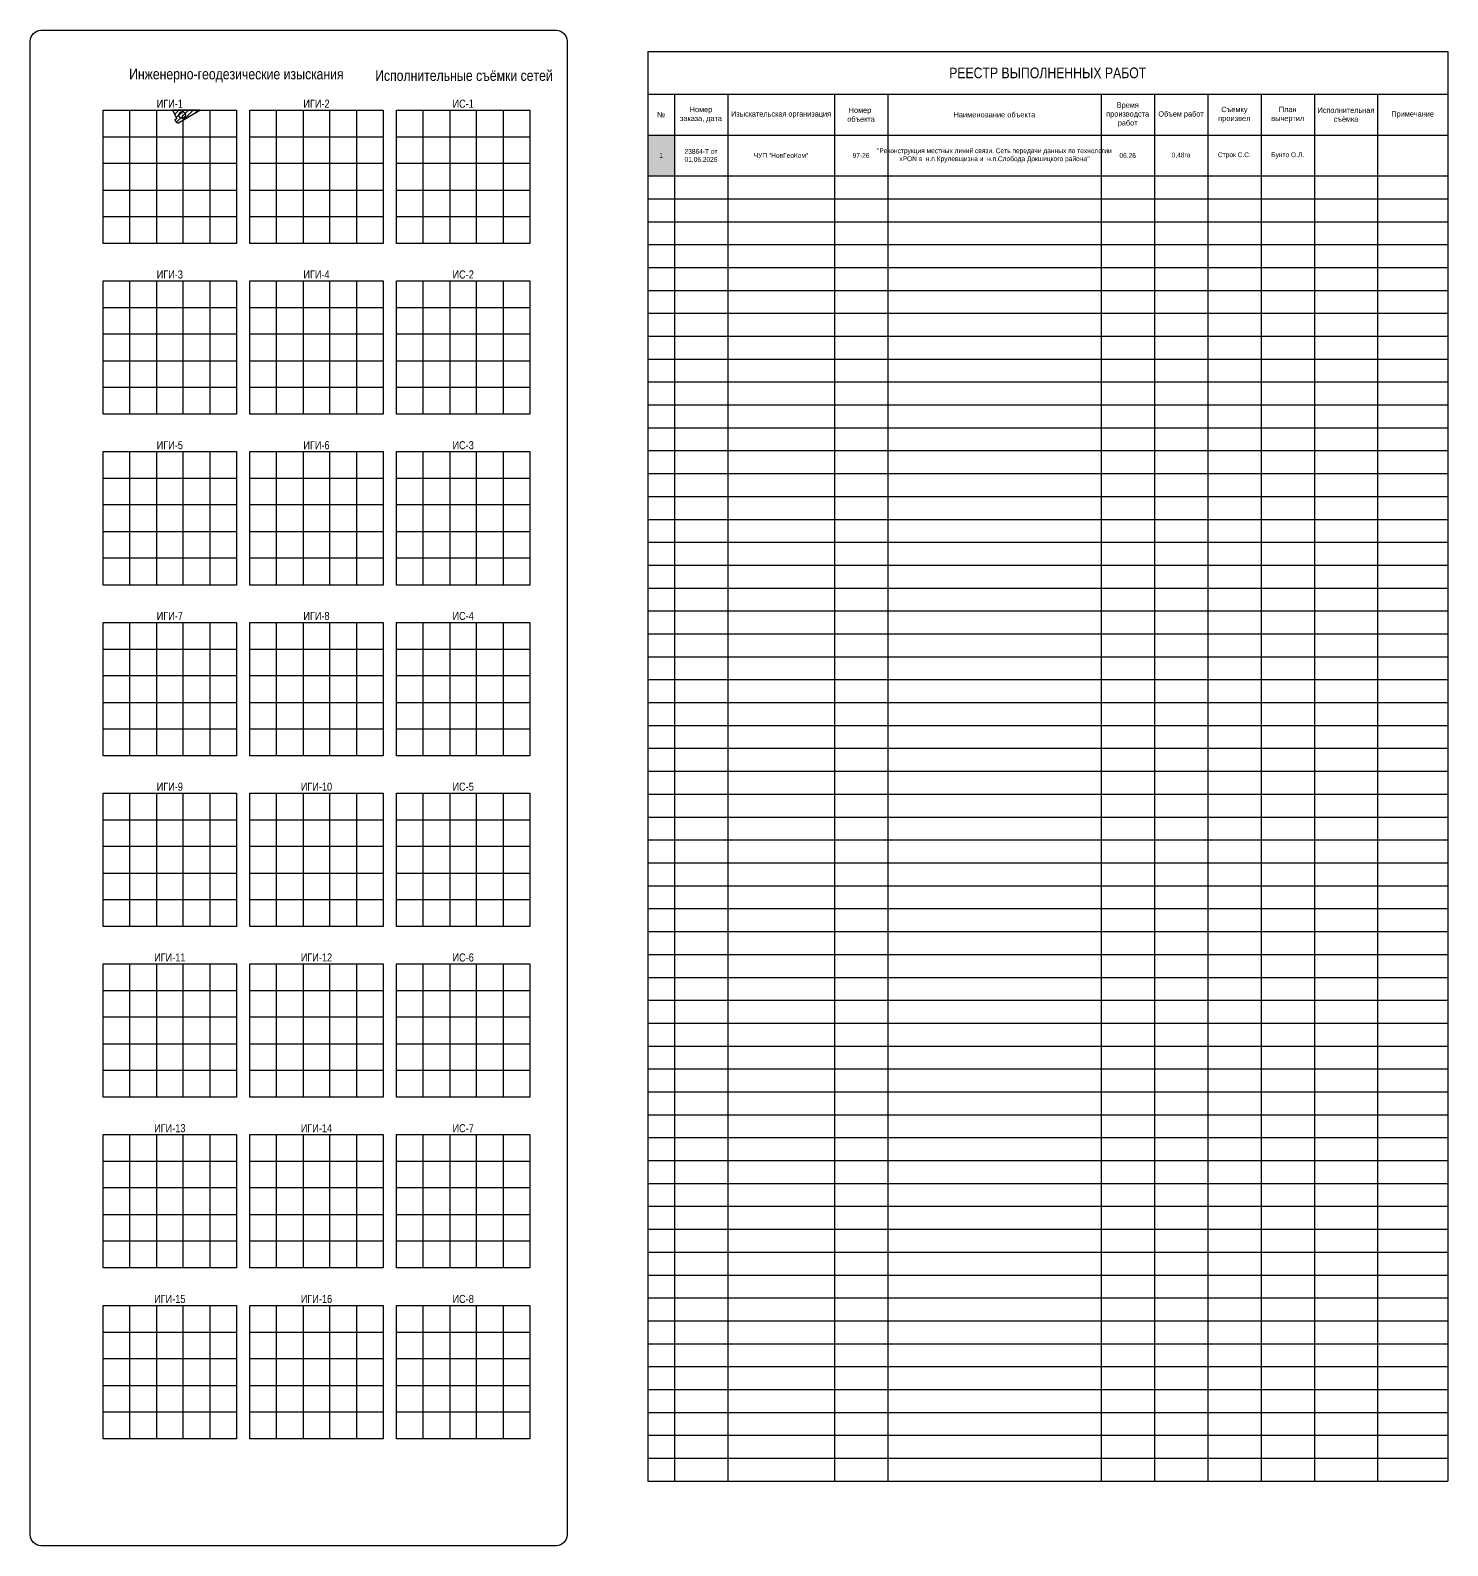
# Model space of a CAD drawing. Header units: metres. Extents: x -393 to 694, y -10 to 691.
# Drawn here: x 270.7 to 536.5, y -9.7 to 274.3 of the extents above; entities that cross this region are included whole.
import ezdxf
from ezdxf.enums import TextEntityAlignment as Align

# ---------------------------------------------------------------- set-up
doc = ezdxf.new("R2010")
doc.units = ezdxf.units.M
doc.linetypes.add('СП_Граница маскировки', pattern=[3, 0, -3])
doc.layers.add('21 Формуляр', color=7, linetype='Continuous')
doc.styles.get("Standard").update_dxf_attribs({"font": 'arial.ttf'})
doc.styles.add('СП_Р', font='ARIALN.TTF')

# ---------------------------------------------------------------- blocks, each defined once
blk = doc.blocks.new('*T775')
at = {"layer": '21 Формуляр', "color": 0, "linetype": 'ByBlock', "lineweight": -2, "transparency": 16777216}
for p, q in [((0, 0), (150, 0)), ((0, 0), (0, -267.94)), ((150, 0), (150, -267.94)), ((0, -8), (150, -8)), ((5, -8), (5, -267.94)), ((15, -8), (15, -267.94)), ((35, -8), (35, -267.94)), ((45, -8), (45, -267.94)), ((85, -8), (85, -267.94)), ((95, -8), (95, -267.94)), ((105, -8), (105, -267.94)), ((115, -8), (115, -267.94)), ((125, -8), (125, -267.94)), ((136.84, -8), (136.84, -267.94)), ((0, -15.63), (150, -15.63)), ((0, -23.29), (150, -23.29)), ((0, -27.58), (150, -27.58)), ((0, -31.87), (150, -31.87)), ((0, -36.16), (150, -36.16)), ((0, -40.45), (150, -40.45)), ((0, -44.74), (150, -44.74)), ((0, -49.04), (150, -49.04)), ((0, -53.33), (150, -53.33)), ((0, -57.62), (150, -57.62)), ((0, -61.91), (150, -61.91)), ((0, -66.2), (150, -66.2)), ((0, -70.49), (150, -70.49)), ((0, -74.78), (150, -74.78)), ((0, -79.08), (150, -79.08)), ((0, -83.37), (150, -83.37)), ((0, -87.66), (150, -87.66)), ((0, -91.95), (150, -91.95)), ((0, -96.24), (150, -96.24)), ((0, -100.53), (150, -100.53)), ((0, -104.82), (150, -104.82)), ((0, -109.12), (150, -109.12)), ((0, -113.41), (150, -113.41)), ((0, -117.7), (150, -117.7)), ((0, -121.99), (150, -121.99)), ((0, -126.28), (150, -126.28)), ((0, -130.57), (150, -130.57)), ((0, -134.87), (150, -134.87)), ((0, -139.16), (150, -139.16)), ((0, -143.45), (150, -143.45)), ((0, -147.74), (150, -147.74)), ((0, -152.03), (150, -152.03)), ((0, -156.32), (150, -156.32)), ((0, -160.61), (150, -160.61)), ((0, -164.91), (150, -164.91)), ((0, -169.2), (150, -169.2)), ((0, -173.49), (150, -173.49)), ((0, -177.78), (150, -177.78)), ((0, -182.07), (150, -182.07)), ((0, -186.36), (150, -186.36)), ((0, -190.65), (150, -190.65)), ((0, -194.95), (150, -194.95)), ((0, -199.24), (150, -199.24)), ((0, -203.53), (150, -203.53)), ((0, -207.82), (150, -207.82)), ((0, -212.11), (150, -212.11)), ((0, -216.4), (150, -216.4)), ((0, -220.7), (150, -220.7)), ((0, -224.99), (150, -224.99)), ((0, -229.28), (150, -229.28)), ((0, -233.57), (150, -233.57)), ((0, -237.86), (150, -237.86)), ((0, -242.15), (150, -242.15)), ((0, -246.44), (150, -246.44)), ((0, -250.74), (150, -250.74)), ((0, -255.03), (150, -255.03)), ((0, -259.32), (150, -259.32)), ((0, -263.61), (150, -263.61)), ((0, -267.94), (150, -267.94))]:
    blk.add_line(p, q, dxfattribs=at)
at = {"layer": '21 Формуляр', "color": 5, "transparency": 16777216}
blk.add_solid([(0, -15.63), (0, -23.29), (5, -15.63), (5, -23.29)], dxfattribs=at)
at = {"layer": '21 Формуляр', "color": 0, "transparency": 16777216, "attachment_point": 5, "style": 'СП_Р'}
for s, insert, char_height, width in [('РЕЕСТР ВЫПОЛНЕННЫХ РАБОТ', (75, -4), 2, 147), ('№', (2.5, -11.82), 1, 2), ('Номер заказа, дата', (10, -11.82), 1, 7), ('Изыскательская организация', (25, -11.82), 1, 17), ('Номер  объекта', (40, -11.82), 1, 7), ('Время производста работ', (90, -11.82), 1, 7), ('Объем работ', (100, -11.82), 1, 7), ('План вычертил', (120, -11.82), 1, 7), ('Исполнительная съёмка', (130.92, -11.82), 1, 8.8428), ('Примечание', (143.42, -11.82), 1, 10.1572), ('1', (2.5, -19.46), 0.9, 2), ('23864-Т от 01.06.2026', (10, -19.46), 0.9, 7), ('ЧУП "НовГеоКом"', (25, -19.46), 0.9, 17), ('97-26', (40, -19.46), 0.9, 7), ('{\\C7;"Реконструкция местных линий связи. Сеть передачи данных по технологии xPON в  н.п.Крулевщизна и  н.п.Слобода Докшицкого район\\fArial Narrow|b0|i1|c204|p34;а"}', (65, -19.46), 0.9, 37), ('06.26', (90, -19.46), 0.9, 7), ('0,48га', (100, -19.46), 0.9, 7), ('Строк С.С.', (110, -19.46), 0.9, 7), ('Бунто О.Л.', (120, -19.46), 0.9, 7)]:
    blk.add_mtext(s, dxfattribs=dict(at, insert=insert, char_height=char_height, width=width))
at = {"layer": '21 Формуляр', "color": 0, "transparency": 16777216, "char_height": 1, "attachment_point": 5}
for s, insert, width in [('Наименование объекта', (65, -11.82), 37), ('Съемку произвел', (110, -11.82), 7)]:
    blk.add_mtext(s, dxfattribs=dict(at, insert=insert, width=width))
blk = doc.blocks.new('СП_Картограмма')
at = {"color": 0, "linetype": 'ByBlock', "lineweight": -2}
for p, q in [((-80, 0), (-55, 0)), ((-80, -25), (-80, 0)), ((-75, -25), (-75, 0)), ((-70, 0), (-70, -25)), ((-65, -25), (-65, 0)), ((-60, 0), (-60, -25)), ((-55, 0), (-55, -25)), ((-52.5, -25), (-52.5, 0)), ((-52.5, 0), (-27.5, 0)), ((-47.5, -25), (-47.5, 0)), ((-42.5, 0), (-42.5, -25)), ((-37.5, -25), (-37.5, 0)), ((-32.5, 0), (-32.5, -25)), ((-27.5, 0), (-27.5, -25)), ((-25, -25), (-25, 0)), ((-25, 0), (0, 0)), ((-20, -25), (-20, 0)), ((-15, 0), (-15, -25)), ((-10, -25), (-10, 0)), ((-5, 0), (-5, -25)), ((0, 0), (0, -25)), ((-80, -5), (-55, -5)), ((-52.5, -5), (-27.5, -5)), ((-25, -5), (0, -5)), ((-55, -10), (-80, -10)), ((-27.5, -10), (-52.5, -10)), ((0, -10), (-25, -10)), ((-80, -15), (-55, -15)), ((-52.5, -15), (-27.5, -15)), ((-25, -15), (0, -15)), ((-55, -20), (-80, -20)), ((-27.5, -20), (-52.5, -20)), ((0, -20), (-25, -20)), ((-55, -25), (-80, -25)), ((-27.5, -25), (-52.5, -25)), ((0, -25), (-25, -25))]:
    blk.add_line(p, q, dxfattribs=at)
at = {"color": 0, "style": 'СП_Р'}
for tag, p in [('ИГИ_1', (-67.5, 0)), ('ИГИ_2', (-40, 0)), ('ИЧ_1', (-12.5, 0))]:
    blk.add_attdef(tag, text='', height=1.5, dxfattribs=at).set_placement(p, align=Align.BOTTOM_CENTER)
blk = doc.blocks.new('СП_Номер съемки')
at = {"color": 0, "linetype": 'СП_Граница маскировки', "lineweight": 0}
blk.add_wipeout([(0, 1.25), (-0.48, 1.15), (-0.88, 0.88), (-1.16, 0.48), (-1.25, 0), (-1.15, -0.48), (-0.88, -0.88), (-0.48, -1.16), (0, -1.25), (0.48, -1.15), (0.88, -0.88), (1.16, -0.48), (1.25, 0), (1.15, 0.48), (0.88, 0.88), (0.48, 1.16)], dxfattribs=at)
at = {"color": 0, "linetype": 'ByBlock', "lineweight": -2}
blk.add_circle((0, 0), 1.25, dxfattribs=at)
at = {"color": 0, "linetype": 'ByBlock', "lineweight": -2, "style": 'СП_Р'}
blk.add_attdef('№', text='', height=1.5, dxfattribs=at).set_placement((0, 0), align=Align.MIDDLE_CENTER)

msp = doc.modelspace()

# ---------------------------------------------------------------- block references
msp.add_blockref('*T775', (386.47, 270.26))
at = {"layer": '21 Формуляр'}
for p, values in [((364.37, 259.3), {'ИГИ_1': 'ИГИ-1', 'ИГИ_2': 'ИГИ-2', 'ИЧ_1': 'ИС-1'}), ((364.37, 227.3), {'ИГИ_1': 'ИГИ-3', 'ИГИ_2': 'ИГИ-4', 'ИЧ_1': 'ИС-2'}), ((364.37, 195.3), {'ИГИ_1': 'ИГИ-5', 'ИГИ_2': 'ИГИ-6', 'ИЧ_1': 'ИС-3'}), ((364.37, 163.3), {'ИГИ_1': 'ИГИ-7', 'ИГИ_2': 'ИГИ-8', 'ИЧ_1': 'ИС-4'}), ((364.37, 131.3), {'ИГИ_1': 'ИГИ-9', 'ИГИ_2': 'ИГИ-10', 'ИЧ_1': 'ИС-5'}), ((364.37, 99.3), {'ИГИ_1': 'ИГИ-11', 'ИГИ_2': 'ИГИ-12', 'ИЧ_1': 'ИС-6'}), ((364.37, 67.3), {'ИГИ_1': 'ИГИ-13', 'ИГИ_2': 'ИГИ-14', 'ИЧ_1': 'ИС-7'}), ((364.37, 35.3), {'ИГИ_1': 'ИГИ-15', 'ИГИ_2': 'ИГИ-16', 'ИЧ_1': 'ИС-8'})]:
    msp.add_blockref('СП_Картограмма', p, dxfattribs=at).add_auto_attribs(values)

# ---------------------------------------------------------------- texts
at = {"layer": '21 Формуляр', "color": 7, "lineweight": 13, "char_height": 2, "attachment_point": 5, "line_spacing_factor": 0.3, "style": 'СП_Р'}
for s, insert in [('Инженерно-геодезические изыскания', (309.35, 265.76)), ('Исполнительные съёмки сетей', (352.02, 265.76))]:
    msp.add_mtext(s, dxfattribs=dict(at, insert=insert))

# ---------------------------------------------------------------- next in the draw order: block references
at = {"layer": '21 Формуляр'}
ref = msp.add_blockref('СП_Номер съемки', (299.17, 258.39), dxfattribs=dict(at, xscale=0.5, yscale=0.5, zscale=0.5))
ref.add_attrib('№', '1', dxfattribs={"layer": '0', "color": 0, "linetype": 'ByBlock', "lineweight": -2, "height": 0.769, "style": 'СП_Р'}).set_placement((299.17, 258.39), align=Align.MIDDLE_CENTER)

# ---------------------------------------------------------------- next in the draw order: hatches: boundary and pattern name
at = {"layer": '21 Формуляр', "ltscale": 0.5}
h = msp.add_hatch(dxfattribs=at)
h.set_pattern_fill('ANSI31', color=5, scale=0.2)
h.set_pattern_definition([(45, (-11490.9503, -2490.6977), (-0.449012806, 0.449012806), [])])
h.paths.add_polyline_path([(297.4, 259.3), (298.19, 257.72), (297.84, 257.42), (298.01, 257.15), (298.13, 257), (298.34, 256.94), (298.51, 256.92), (302.52, 259.3)])

# ---------------------------------------------------------------- next in the draw order: linework, layer by layer
at = {"layer": '21 Формуляр'}
msp.add_lwpolyline([(272.71, 274.26), (369.35, 274.26, -0.414214), (371.35, 272.26), (371.35, -7.74, -0.414214), (369.35, -9.74), (272.71, -9.74, -0.414214), (270.71, -7.74), (270.71, 272.26, -0.414214)], format="xyb", close=True, dxfattribs=at)
at = {"layer": '21 Формуляр', "color": 5}
msp.add_lwpolyline([(297.4, 259.3), (298.19, 257.72), (297.84, 257.42), (298.01, 257.15), (298.13, 257), (298.34, 256.94), (298.51, 256.92), (302.52, 259.3), (297.4, 259.3)], dxfattribs=at)

doc.saveas('drawing.dxf')
